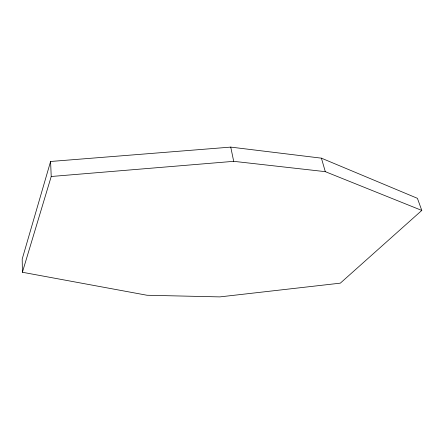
<?xml version="1.0" encoding="UTF-8"?>
<svg xmlns="http://www.w3.org/2000/svg" width="444" height="444" viewBox="0 0 444 444"><rect width="100%" height="100%" fill="white"/><g stroke="black" fill="none" stroke-linecap="round" stroke-linejoin="round"><path stroke-width="0.67" d="M50.588 161.477L22.2 259.057L22.4 272.261L147.019 295.254L219.797 296.897L340.32 283.155L421.8 210.434L417.41 198.318L321.412 158.164L230.741 147.103L50.588 161.477L51.221 176.496L22.4 272.261M51.221 176.496L233.699 161.333L325.302 171.656L421.8 210.434M321.412 158.164L325.302 171.656M230.741 147.103L233.699 161.333"/></g></svg>
